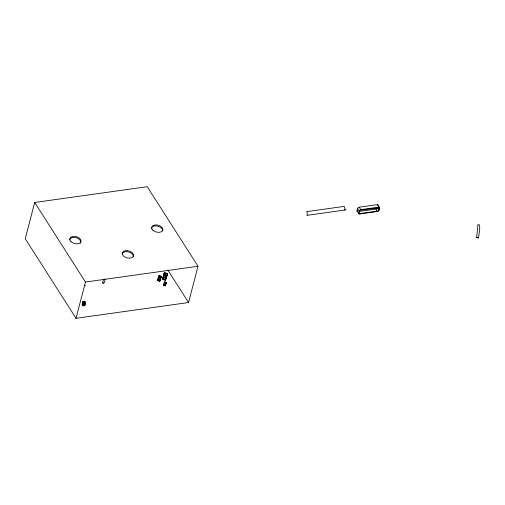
<?xml version="1.0" encoding="UTF-8"?>
<svg xmlns="http://www.w3.org/2000/svg" width="505" height="505" viewBox="0 0 505 505"><rect width="100%" height="100%" fill="white"/><g stroke="black" fill="none" stroke-linecap="round" stroke-linejoin="round"><path stroke-width="0.76" d="M477.964 225.369C477.017 224.403 479.75 224.416 479.542 225.394A19.013 1.591 -79.2 0 1 478.494 237.943L476.644 237.571L477.844 225.773M344.65 209.644L344.77 208.698A2.272 0.991 82 0 0 344.189 206.393L306.674 211.652A2.272 0.991 82 0 1 307.261 213.956L307.198 214.619A2.272 0.991 82 0 1 306.933 215.351L345.641 209.928L345.843 209.48L344.65 209.644L344.448 210.093M34.7 202.473L25.25 238.745L76.015 318.301L188.561 302.527L198.011 266.255L147.239 186.698L34.7 202.473L85.465 282.03L76.015 318.301M82.151 304.565L82.953 301.472L84.771 301.22L85.604 302.527L84.796 305.613L82.978 305.866L82.151 304.565L83.963 304.313L84.796 305.613M82.978 305.866L83.786 302.779L82.953 301.472M84 302.817L83.678 304.054L82.593 304.206L83.237 301.731L84.329 301.58M83.963 304.313L84.771 301.22M84.531 303.025L84.209 304.262L84.707 305.045L85.351 302.571M104.983 278.867C105.33 284.567 100.817 285.243 103.67 279.347M157.465 280.685L158.993 275.572L161.316 276.298L160.35 279.997L159.788 281.411L157.465 280.685L158.993 275.572M159.359 276.09L158.589 279.05L159.984 279.486L160.369 278.002M159.788 281.411L161.316 276.298M166.795 275.553L167.25 274.417L165.482 280.395L162.37 279.423L164.415 272.567L167.527 273.54L166.233 278.501L163.121 277.529L164.415 272.567M164.39 275.244L163.873 277.226L165.741 277.813L166.429 275.168M163.557 285.42L164.245 282.787L165.893 283.305L165.211 285.931L163.557 285.42L164.643 281.784L166.29 282.301L165.608 284.927L163.955 284.41M164.901 282.15L164.352 284.252L165.343 284.561L165.709 283.16M165.482 280.395L167.527 273.54M165.356 285.47L166.145 282.762M356.997 210.762L357.578 208.533A1.521 0.991 -32.5 0 1 359.232 207.189L377.323 204.658A1.143 0.745 -32.5 0 1 378.112 205.377L379.678 207.826L379.053 210.219A1.446 0.941 -32.5 0 1 377.481 211.494L359.446 214.025A1.281 0.833 -32.5 0 1 358.556 213.211L356.997 210.762A1.281 0.833 -32.5 0 0 357.736 211.589M358.556 213.211L359.137 210.983A1.521 0.991 -32.5 0 1 360.791 209.638L378.883 207.107A1.143 0.745 -32.5 0 1 379.678 207.826M102.723 282.977L103.342 282.743M158.444 277.075L158.785 276.229M157.674 280.035L158.014 279.183M160.773 277.8L161.108 276.948M160.003 280.761L160.338 279.909M163.683 274.581L164.131 273.445M162.37 279.423L163.102 277.409M164.251 282.85L164.643 281.784M165.905 283.368L166.29 282.301M165.211 285.931L165.596 284.864M476.644 237.571L478.519 237.899M165.369 273.735L165.495 274.259L165.886 273.849M359.39 211.361L375.916 209.045A1.446 0.941 -32.5 0 0 377.494 207.77L379.053 210.219M85.465 282.03L198.011 266.255M83.786 302.779L85.604 302.527M84.234 301.82C84.348 302.886 84.625 300.74 84.36 301.756M163.658 274.467L166.776 275.44M158.431 276.986L160.754 277.712M158.027 279.271L160.35 279.997M165.305 282.327L165.318 282.409M85.13 285.205L85.042 285.817L84.253 285.426M377.323 204.658L378.883 207.107M375.916 209.045L377.481 211.494M359.232 207.189L360.791 209.638M357.578 208.533L359.137 210.983M358.664 212.801L359.446 214.025M167.83 270.042L188.561 302.527M69.564 239.9A5.738 3.567 14.6 0 1 76.419 237.767A5.738 3.567 14.6 0 1 80.44 243.202M122.096 254.204A5.738 3.567 14.6 0 1 125.354 251.749L126.755 251.686A5.738 3.567 14.6 0 1 133.301 256.635M151.412 228.43A5.738 3.567 14.6 0 1 157.541 226.101A5.738 3.567 14.6 0 1 162.616 230.854M379.179 207.789L378.542 210.288A0.871 0.568 -32.5 0 1 377.595 211.058L359.56 213.59A0.707 0.461 -32.5 0 1 359.068 213.142L359.648 210.913A0.947 0.619 -32.5 0 1 360.684 210.074L379.179 207.789M159.561 276.544L160.186 276.74L159.561 276.544M159.694 276.052L160.312 276.248L159.725 276.008M165.35 273.211L166.183 273.47L165.35 273.211M83.041 302.047L82.397 304.515L82.896 305.298L83.54 302.823L83.041 302.047M84.07 303.038L83.426 305.506L84.512 305.355L85.156 302.886L84.07 303.038M158.797 277.504L158.027 280.464L159.422 280.9L160.192 277.939L158.797 277.504M164.15 275.156L163.121 279.12L164.99 279.707L166.025 275.743L164.15 275.156M164.504 283.154L163.955 285.256L164.946 285.565L165.495 283.463L164.504 283.154M127.02 250.669L125.619 250.732A5.738 3.567 14.6 0 0 122.582 254.634A5.738 3.567 14.6 0 0 128.901 258.137L130.303 258.074A5.738 3.567 14.6 0 0 133.339 254.173A5.738 3.567 14.6 0 0 127.02 250.669M71.091 241.743A5.738 3.567 14.6 0 0 80.705 242.185A5.738 3.567 14.6 0 0 74.487 236.365A5.738 3.567 14.6 0 0 71.091 241.743M152.946 230.267A5.738 3.567 14.6 0 0 162.553 230.716A5.738 3.567 14.6 0 0 156.342 224.895A5.738 3.567 14.6 0 0 152.946 230.267"/></g></svg>
